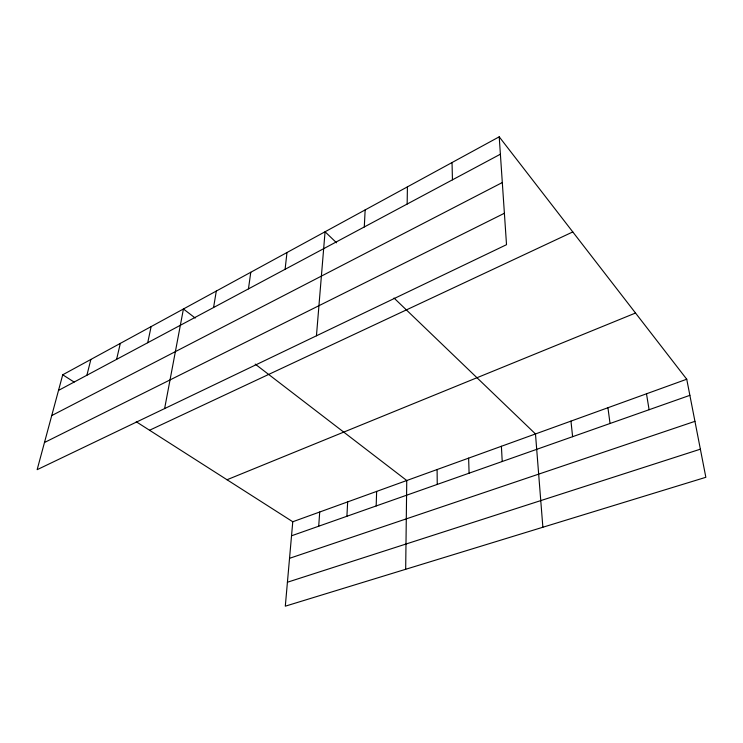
<?xml version="1.0" encoding="UTF-8"?>
<svg xmlns="http://www.w3.org/2000/svg" width="743" height="743" viewBox="0 0 743 743"><rect width="100%" height="100%" fill="white"/><g stroke="black" fill="none" stroke-linecap="round" stroke-linejoin="round"><path stroke-width="1.11" d="M405.678 569.287L406.755 480.507L255.202 364.107M407.155 204.046L407.415 186.874M376.172 505.955L376.645 491.402M364.293 226.959L365.147 209.916M346.907 516.274L347.659 501.896M318.71 526.211L319.713 512.001M316.444 335.799L325.062 231.77L336.551 242.812M136.248 421.755L292.77 521.753L285.303 606.177L705.85 477.294L686.736 379.227L499.212 136.823L62.728 374.788L37.15 469.678L506.522 244.688L499.212 136.823M285.098 269.291L286.984 252.527M248.45 288.878L250.781 272.272M213.575 307.528L216.297 291.07M164.621 408.576L183.428 308.986L195.223 318.05M147.718 342.727L151.126 326.595M116.605 359.361L120.31 343.396M86.903 375.234L90.869 359.445M58.521 390.409L500.392 154.21M51.731 415.578L502.314 182.537M44.469 442.512L504.395 213.26M149.547 430.253L572.788 231.937M227.014 479.746L635.525 313.026M292.77 521.753L686.736 379.227M291.525 535.796L689.875 395.341M289.538 558.318L694.946 421.337M287.42 582.233L700.37 449.181M62.728 374.788L74.114 382.069M394.022 298.036L535.48 433.949L542.873 527.242M646.494 393.781L649.094 409.718M607.932 407.731L610.04 423.491M570.958 421.105L572.612 436.689M501.395 446.274L502.222 461.505M468.629 458.125L469.093 473.189M452.032 162.55L452.45 179.834M437.107 469.53L437.237 484.417"/></g></svg>
